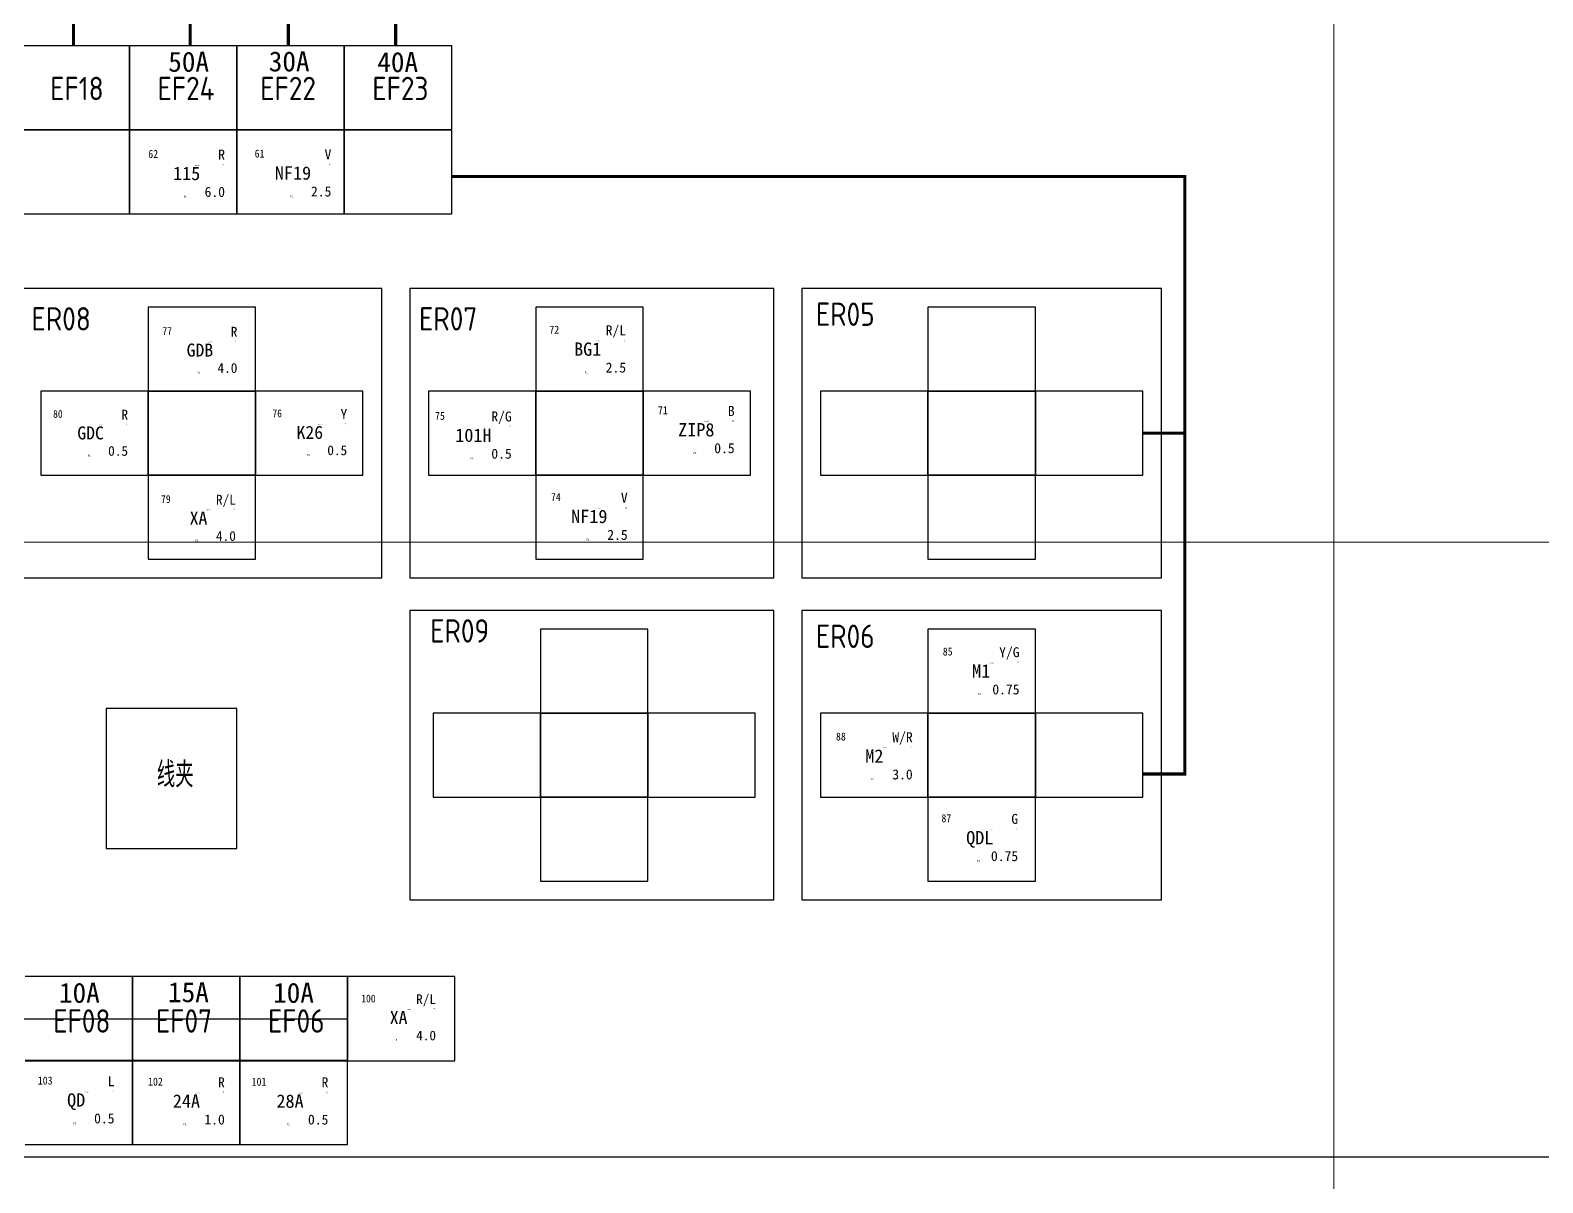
# Model space of a CAD drawing. Header units: millimetres. Extents: x -2653 to 6698, y -4403 to -42.
# Drawn here: x -60.9 to 165.9, y -838.4 to -665.5 of the extents above; entities that cross this region are included whole.
import ezdxf
from ezdxf.enums import TextEntityAlignment as Align

# ---------------------------------------------------------------- set-up
doc = ezdxf.new("R2010")
doc.units = ezdxf.units.MM
doc.header["$MEASUREMENT"] = 0
doc.layers.add('轮廓线', color=7, linetype='Continuous')
for name, color, linetype, plot in [('隐藏-剥皮长度', 2, 'Continuous', False), ('隐藏-加余量', 1, 'Continuous', False), ('隐藏-备注', 1, 'Continuous', False), ('隐藏-孔位', 1, 'Continuous', False), ('隐藏-对应端子', 2, 'Continuous', False), ('隐藏-规格', 1, 'Continuous', False), ('隐藏-辅助信息', 3, 'Continuous', False), ('隐藏-防水栓', 2, 'Continuous', False)]:
    doc.layers.add(name, color=color, linetype=linetype, plot=plot)
doc.styles.add('CL', font='', dxfattribs={"height": 2})
doc.styles.add('GBHZ', font='gbenor.shx', dxfattribs={"bigfont": 'gbcbig.shx'})
doc.styles.add('辽宁天海', font='', dxfattribs={"width": 0.7})
doc.styles.get('CL').set_extended_font_data('SimSun')
doc.styles.get('辽宁天海').set_extended_font_data('NSimSun')

# ---------------------------------------------------------------- blocks, each defined once
blk = doc.blocks.new('电线2')
at = {"layer": '轮廓线', "color": 7, "style": 'CL', "flags": 4}
for tag, p in [('颜色', (5.88, 2.8)), ('线径', (5.88, -2.78))]:
    blk.add_attdef(tag, text='', height=1.5, dxfattribs=at).set_placement(p, align=Align.MIDDLE_RIGHT)
blk.add_attdef('线号', text='', height=2, dxfattribs=at).set_placement((0.13, -0.02), align=Align.MIDDLE_CENTER)
at = {"layer": '隐藏-剥皮长度', "color": 2, "style": 'CL', "width": 0.9, "flags": 4}
blk.add_attdef('剥皮', text='', height=0.1, dxfattribs=at).set_placement((5.74, 1.22), align=Align.MIDDLE_RIGHT)
at = {"layer": '隐藏-加余量', "color": 1, "style": 'CL', "width": 0.9, "flags": 4}
blk.add_attdef('加余量', text='', height=0.1, dxfattribs=at).set_placement((5.74, 1.36), align=Align.MIDDLE_RIGHT)
at = {"layer": '隐藏-备注', "color": 1, "style": 'CL', "width": 0.9, "flags": 5}
blk.add_attdef('备注', text='', height=0.1, dxfattribs=at).set_placement((3.7, -1.38), align=Align.MIDDLE_CENTER)
at = {"layer": '隐藏-孔位', "color": 6, "style": 'CL', "width": 0.9, "flags": 4}
blk.add_attdef('孔位', text='', height=1.2, dxfattribs=at).set_placement((-5.62, 2.91), align=Align.MIDDLE_LEFT)
at = {"layer": '隐藏-对应端子', "color": 2, "style": 'CL', "width": 0.9, "flags": 4}
blk.add_attdef('对应簧片', text='', height=0.1, dxfattribs=at).set_placement((2.06, 1.21), align=Align.MIDDLE_RIGHT)
at = {"layer": '隐藏-规格', "color": 1, "style": 'CL', "width": 0.9, "flags": 5}
blk.add_attdef('规格', text='', height=0.2, dxfattribs=at).set_placement((5.74, -1.39), align=Align.MIDDLE_RIGHT)
at = {"layer": '隐藏-辅助信息', "color": 3, "style": 'CL', "width": 0.9, "flags": 5}
for tag, p in [('供方编码', (3.7, 1.24)), ('编码', (3.7, 1.37))]:
    blk.add_attdef(tag, text='', height=0.1, dxfattribs=at).set_placement(p, align=Align.MIDDLE_CENTER)
at = {"layer": '隐藏-辅助信息', "color": 2, "style": 'CL', "width": 0.9, "flags": 5}
for tag, p in [('辅助', (3.7, 1.51)), ('标识管', (3.7, -1.14))]:
    blk.add_attdef(tag, text='', height=0.1, dxfattribs=at).set_placement(p, align=Align.MIDDLE_CENTER)
at = {"layer": '隐藏-辅助信息', "color": 3, "style": 'CL', "width": 0.9, "flags": 5}
for tag, p in [('线种', (2.06, -1.26)), ('工位', (2.06, -1.38))]:
    blk.add_attdef(tag, text='', height=0.1, dxfattribs=at).set_placement(p, align=Align.MIDDLE_RIGHT)
at = {"layer": '隐藏-辅助信息', "color": 1, "style": 'CL', "width": 0.9, "flags": 5}
blk.add_attdef('选项', text='', height=0.1, dxfattribs=at).set_placement((3.7, -1.26), align=Align.MIDDLE_CENTER)
at = {"layer": '隐藏-辅助信息', "color": 4, "style": 'CL', "width": 0.9, "flags": 4}
blk.add_attdef('位置', text='', height=0.3, dxfattribs=at).set_placement((-0.09, -3.49), align=Align.MIDDLE_CENTER)
at = {"layer": '隐藏-防水栓', "color": 2, "style": 'CL', "width": 0.9, "flags": 4}
blk.add_attdef('防水栓', text='', height=0.1, dxfattribs=at).set_placement((2.06, 1.36), align=Align.MIDDLE_RIGHT)

msp = doc.modelspace()

# ---------------------------------------------------------------- linework, layer by layer
at = {"color": 0, "linetype": 'Continuous'}
for p, q in [((-45.98, -667.85), (-62.08, -667.85)), ((-45.98, -680.45), (-45.98, -667.85)), ((-29.88, -667.85), (-45.98, -667.85)), ((-45.98, -667.85), (-45.98, -680.45)), ((-29.88, -680.45), (-29.88, -667.85)), ((-13.78, -667.85), (-29.88, -667.85)), ((-29.88, -667.85), (-29.88, -680.45)), ((-13.78, -680.45), (-13.78, -667.85)), ((2.32, -667.85), (-13.78, -667.85)), ((-13.78, -667.85), (-13.78, -680.45)), ((2.32, -680.45), (2.32, -667.85)), ((-45.98, -680.45), (-62.08, -680.45)), ((-62.08, -680.45), (-45.98, -680.45)), ((-45.98, -693.05), (-45.98, -680.45)), ((-29.88, -680.45), (-45.98, -680.45)), ((-45.98, -680.45), (-45.98, -693.05)), ((-45.98, -680.45), (-29.88, -680.45)), ((-29.88, -693.05), (-29.88, -680.45)), ((-13.78, -680.45), (-29.88, -680.45)), ((-29.88, -680.45), (-29.88, -693.05)), ((-29.88, -680.45), (-13.78, -680.45)), ((-13.78, -693.05), (-13.78, -680.45)), ((2.32, -680.45), (-13.78, -680.45)), ((-13.78, -680.45), (-13.78, -693.05)), ((-13.78, -680.45), (2.32, -680.45)), ((2.32, -693.05), (2.32, -680.45)), ((-62.08, -693.05), (-45.98, -693.05)), ((-45.98, -693.05), (-29.88, -693.05)), ((-29.88, -693.05), (-13.78, -693.05)), ((-13.78, -693.05), (2.32, -693.05)), ((-8.18, -704.25), (-62.08, -704.25)), ((-8.18, -747.65), (-8.18, -704.25)), ((50.62, -704.25), (-3.98, -704.25)), ((-3.98, -704.25), (-3.98, -747.65)), ((50.62, -747.65), (50.62, -704.25)), ((108.72, -704.25), (54.82, -704.25)), ((54.82, -704.25), (54.82, -747.65)), ((108.72, -747.65), (108.72, -704.25)), ((-27.08, -707.05), (-43.18, -707.05)), ((-43.18, -707.05), (-43.18, -719.65)), ((-27.08, -719.65), (-27.08, -707.05)), ((31.02, -707.05), (14.92, -707.05)), ((14.92, -707.05), (14.92, -719.65)), ((31.02, -719.65), (31.02, -707.05)), ((89.82, -707.05), (73.72, -707.05)), ((73.72, -707.05), (73.72, -719.65)), ((89.82, -719.65), (89.82, -707.05)), ((-43.18, -719.65), (-59.28, -719.65)), ((-59.28, -719.65), (-59.28, -732.25)), ((-43.18, -719.65), (-27.08, -719.65)), ((-27.08, -719.65), (-43.18, -719.65)), ((-43.18, -719.65), (-43.18, -732.25)), ((-43.18, -732.25), (-43.18, -719.65)), ((-27.08, -732.25), (-27.08, -719.65)), ((-10.98, -719.65), (-27.08, -719.65)), ((-27.08, -719.65), (-27.08, -732.25)), ((-10.98, -732.25), (-10.98, -719.65)), ((14.92, -719.65), (-1.18, -719.65)), ((-1.18, -719.65), (-1.18, -732.25)), ((14.92, -719.65), (31.02, -719.65)), ((31.02, -719.65), (14.92, -719.65)), ((14.92, -719.65), (14.92, -732.25)), ((14.92, -732.25), (14.92, -719.65)), ((31.02, -732.25), (31.02, -719.65)), ((47.12, -719.65), (31.02, -719.65)), ((31.02, -719.65), (31.02, -732.25)), ((47.12, -732.25), (47.12, -719.65)), ((73.72, -719.65), (57.62, -719.65)), ((57.62, -719.65), (57.62, -732.25)), ((73.72, -719.65), (89.82, -719.65)), ((89.82, -719.65), (73.72, -719.65)), ((73.72, -719.65), (73.72, -732.25)), ((73.72, -732.25), (73.72, -719.65)), ((89.82, -732.25), (89.82, -719.65)), ((105.92, -719.65), (89.82, -719.65)), ((89.82, -719.65), (89.82, -732.25)), ((105.92, -732.25), (105.92, -719.65)), ((-59.28, -732.25), (-43.18, -732.25)), ((-43.18, -732.25), (-27.08, -732.25)), ((-27.08, -732.25), (-43.18, -732.25)), ((-43.18, -732.25), (-43.18, -744.85)), ((-27.08, -744.85), (-27.08, -732.25)), ((-27.08, -732.25), (-10.98, -732.25)), ((-1.18, -732.25), (14.92, -732.25)), ((14.92, -732.25), (31.02, -732.25)), ((31.02, -732.25), (14.92, -732.25)), ((14.92, -732.25), (14.92, -744.85)), ((31.02, -744.85), (31.02, -732.25)), ((31.02, -732.25), (47.12, -732.25)), ((57.62, -732.25), (73.72, -732.25)), ((73.72, -732.25), (89.82, -732.25)), ((89.82, -732.25), (73.72, -732.25)), ((73.72, -732.25), (73.72, -744.85)), ((89.82, -744.85), (89.82, -732.25)), ((89.82, -732.25), (105.92, -732.25)), ((-43.18, -744.85), (-27.08, -744.85)), ((14.92, -744.85), (31.02, -744.85)), ((73.72, -744.85), (89.82, -744.85)), ((-62.08, -747.65), (-8.18, -747.65)), ((-3.98, -747.65), (50.62, -747.65)), ((54.82, -747.65), (108.72, -747.65)), ((50.62, -752.55), (-3.98, -752.55)), ((-3.98, -752.55), (-3.98, -795.95)), ((50.62, -795.95), (50.62, -752.55)), ((108.72, -752.55), (54.82, -752.55)), ((54.82, -752.55), (54.82, -795.95)), ((108.72, -795.95), (108.72, -752.55)), ((31.72, -755.35), (15.62, -755.35)), ((15.62, -755.35), (15.62, -767.95)), ((31.72, -767.95), (31.72, -755.35)), ((89.82, -755.35), (73.72, -755.35)), ((73.72, -755.35), (73.72, -767.95)), ((89.82, -767.95), (89.82, -755.35)), ((-29.88, -767.25), (-49.48, -767.25)), ((-49.48, -767.25), (-49.48, -788.25)), ((-29.88, -788.25), (-29.88, -767.25)), ((15.62, -767.95), (-0.48, -767.95)), ((-0.48, -767.95), (-0.48, -780.55)), ((15.62, -767.95), (31.72, -767.95)), ((31.72, -767.95), (15.62, -767.95)), ((15.62, -767.95), (15.62, -780.55)), ((15.62, -780.55), (15.62, -767.95)), ((31.72, -780.55), (31.72, -767.95)), ((47.82, -767.95), (31.72, -767.95)), ((31.72, -767.95), (31.72, -780.55)), ((47.82, -780.55), (47.82, -767.95)), ((73.72, -767.95), (57.62, -767.95)), ((57.62, -767.95), (57.62, -780.55)), ((73.72, -767.95), (89.82, -767.95)), ((89.82, -767.95), (73.72, -767.95)), ((73.72, -767.95), (73.72, -780.55)), ((73.72, -780.55), (73.72, -767.95)), ((89.82, -780.55), (89.82, -767.95)), ((105.92, -767.95), (89.82, -767.95)), ((89.82, -767.95), (89.82, -780.55)), ((105.92, -780.55), (105.92, -767.95)), ((-0.48, -780.55), (15.62, -780.55)), ((15.62, -780.55), (31.72, -780.55)), ((31.72, -780.55), (15.62, -780.55)), ((15.62, -780.55), (15.62, -793.15)), ((31.72, -793.15), (31.72, -780.55)), ((31.72, -780.55), (47.82, -780.55)), ((57.62, -780.55), (73.72, -780.55)), ((73.72, -780.55), (89.82, -780.55)), ((89.82, -780.55), (73.72, -780.55)), ((73.72, -780.55), (73.72, -793.15)), ((89.82, -793.15), (89.82, -780.55)), ((89.82, -780.55), (105.92, -780.55)), ((-49.48, -788.25), (-29.88, -788.25)), ((15.62, -793.15), (31.72, -793.15)), ((73.72, -793.15), (89.82, -793.15)), ((-3.98, -795.95), (50.62, -795.95)), ((54.82, -795.95), (108.72, -795.95)), ((-45.52, -807.45), (-61.62, -807.45)), ((-45.52, -820.05), (-45.52, -807.45)), ((-29.42, -807.45), (-45.52, -807.45)), ((-45.52, -807.45), (-45.52, -820.05)), ((-29.42, -820.05), (-29.42, -807.45)), ((-13.32, -807.45), (-29.42, -807.45)), ((-29.42, -807.45), (-29.42, -820.05)), ((-13.32, -820.05), (-13.32, -807.45)), ((-13.32, -807.45), (-13.32, -820.05)), ((2.78, -807.45), (-13.32, -807.45)), ((-13.32, -807.45), (-13.32, -820.05)), ((2.78, -820.05), (2.78, -807.45)), ((-93.82, -813.75), (-13.32, -813.75)), ((-45.52, -820.02), (-61.62, -820.02)), ((-61.62, -820.05), (-45.52, -820.05)), ((-45.52, -832.62), (-45.52, -820.02)), ((-29.42, -820.02), (-45.52, -820.02)), ((-45.52, -820.02), (-45.52, -832.62)), ((-45.52, -820.05), (-29.42, -820.05)), ((-29.42, -832.62), (-29.42, -820.02)), ((-13.32, -820.02), (-29.42, -820.02)), ((-29.42, -820.02), (-29.42, -832.62)), ((-29.42, -820.05), (-13.32, -820.05)), ((-13.32, -832.62), (-13.32, -820.02)), ((-13.32, -820.05), (2.78, -820.05)), ((-117.38, -834.45), (171.72, -834.45)), ((-61.62, -832.62), (-45.52, -832.62)), ((-45.52, -832.62), (-29.42, -832.62)), ((-29.42, -832.62), (-13.32, -832.62))]:
    msp.add_line(p, q, dxfattribs=at)
at = {"color": 0, "linetype": 'Continuous', "const_width": 0.474}
for points in [[(164.02, -662.95), (-6.08, -662.95), (-6.08, -667.85), (-6.08, -662.95), (-22.18, -662.95), (-22.18, -667.85), (-22.18, -662.95), (-36.88, -662.95), (-36.88, -667.85), (-36.88, -662.95), (-54.38, -662.95), (-54.38, -667.85), (-54.38, -662.95), (-70.48, -662.95), (-70.48, -667.85), (-70.48, -662.95), (-85.88, -662.95), (-85.88, -667.85), (-85.88, -662.95), (-101.28, -662.95), (-101.28, -667.85)], [(2.32, -687.45), (112.22, -687.45), (112.22, -725.95), (105.92, -725.95), (112.22, -725.95), (112.22, -777.05), (105.92, -777.05)]]:
    msp.add_lwpolyline(points, dxfattribs=at)
at = {"layer": '轮廓线', "color": 3, "lineweight": 0}
for p, q in [((134.57, -342.27), (134.57, -1142.27)), ((-165.43, -742.27), (1003.57, -742.27))]:
    msp.add_line(p, q, dxfattribs=at)

# ---------------------------------------------------------------- block references
at = {"lineweight": -3}
ref = msp.add_blockref('电线2', (-37.55, -686.97), dxfattribs=at)
ref.add_attrib('线号', '115', dxfattribs={"layer": '轮廓线', "color": 7, "height": 2, "style": 'CL'}).set_placement((-37.42, -686.99), align=Align.MIDDLE_CENTER)
ref.add_attrib('线径', '6.0', dxfattribs={"layer": '轮廓线', "color": 7, "height": 1.5, "style": 'CL'}).set_placement((-31.67, -689.75), align=Align.MIDDLE_RIGHT)
ref.add_attrib('颜色', 'R', dxfattribs={"layer": '轮廓线', "color": 7, "height": 1.5, "style": 'CL'}).set_placement((-31.67, -684.17), align=Align.MIDDLE_RIGHT)
ref.add_attrib('孔位', '62', dxfattribs={"layer": '隐藏-孔位', "color": 6, "height": 1.2, "style": 'CL', "width": 0.9}).set_placement((-43.17, -684.06), align=Align.MIDDLE_LEFT)
ref.add_attrib('剥皮', '7.5', dxfattribs={"layer": '隐藏-剥皮长度', "color": 2, "height": 0.1, "style": 'CL', "width": 0.9}).set_placement((-31.8, -685.75), align=Align.MIDDLE_RIGHT)
ref.add_attrib('对应簧片', 'M22003040', dxfattribs={"layer": '隐藏-对应端子', "color": 2, "height": 0.1, "style": 'CL', "width": 0.9}).set_placement((-35.49, -685.76), align=Align.MIDDLE_RIGHT)
ref.add_attrib('加余量', '140', dxfattribs={"layer": '隐藏-加余量', "color": 1, "height": 0.1, "style": 'CL', "width": 0.9}).set_placement((-31.8, -685.61), align=Align.MIDDLE_RIGHT)
ref.add_attrib('位置', 'P1', dxfattribs={"layer": '隐藏-辅助信息', "color": 4, "height": 0.3, "style": 'CL', "width": 0.9}).set_placement((-37.64, -690.46), align=Align.MIDDLE_CENTER)
ref = msp.add_blockref('电线2', (-21.6, -686.91))
ref.add_attrib('线号', 'NF19', dxfattribs={"layer": '轮廓线', "color": 7, "height": 2, "style": 'CL'}).set_placement((-21.47, -686.93), align=Align.MIDDLE_CENTER)
ref.add_attrib('线径', '2.5', dxfattribs={"layer": '轮廓线', "color": 7, "height": 1.5, "style": 'CL'}).set_placement((-15.72, -689.69), align=Align.MIDDLE_RIGHT)
ref.add_attrib('颜色', 'V', dxfattribs={"layer": '轮廓线', "color": 7, "height": 1.5, "style": 'CL'}).set_placement((-15.72, -684.11), align=Align.MIDDLE_RIGHT)
ref.add_attrib('孔位', '61', dxfattribs={"layer": '隐藏-孔位', "color": 6, "height": 1.2, "style": 'CL', "width": 0.9}).set_placement((-27.22, -684.01), align=Align.MIDDLE_LEFT)
ref.add_attrib('剥皮', '剥皮', dxfattribs={"layer": '隐藏-剥皮长度', "color": 2, "height": 0.1, "style": 'CL', "width": 0.9}).set_placement((-15.86, -685.69), align=Align.MIDDLE_RIGHT)
ref.add_attrib('对应簧片', 'M22002500', dxfattribs={"layer": '隐藏-对应端子', "color": 2, "height": 0.1, "style": 'CL', "width": 0.9}).set_placement((-19.54, -685.7), align=Align.MIDDLE_RIGHT)
ref.add_attrib('加余量', '130', dxfattribs={"layer": '隐藏-加余量', "color": 1, "height": 0.1, "style": 'CL', "width": 0.9}).set_placement((-15.86, -685.55), align=Align.MIDDLE_RIGHT)
ref.add_attrib('位置', 'P1', dxfattribs={"layer": '隐藏-辅助信息', "color": 4, "height": 0.3, "style": 'CL', "width": 0.9}).set_placement((-21.69, -690.4), align=Align.MIDDLE_CENTER)
ref = msp.add_blockref('电线2', (22.58, -713.33), dxfattribs=at)
ref.add_attrib('线号', 'BG1', dxfattribs={"layer": '轮廓线', "color": 7, "height": 2, "style": 'CL'}).set_placement((22.71, -713.34), align=Align.MIDDLE_CENTER)
ref.add_attrib('线径', '2.5', dxfattribs={"layer": '轮廓线', "color": 7, "height": 1.5, "style": 'CL'}).set_placement((28.46, -716.1), align=Align.MIDDLE_RIGHT)
ref.add_attrib('颜色', 'R/L', dxfattribs={"layer": '轮廓线', "color": 7, "height": 1.5, "style": 'CL'}).set_placement((28.46, -710.52), align=Align.MIDDLE_RIGHT)
ref.add_attrib('孔位', '72', dxfattribs={"layer": '隐藏-孔位', "color": 6, "height": 1.2, "style": 'CL', "width": 0.9}).set_placement((16.96, -710.42), align=Align.MIDDLE_LEFT)
ref.add_attrib('剥皮', '4.0', dxfattribs={"layer": '隐藏-剥皮长度', "color": 2, "height": 0.1, "style": 'CL', "width": 0.9}).set_placement((28.33, -712.11), align=Align.MIDDLE_RIGHT)
ref.add_attrib('对应簧片', 'M22002544', dxfattribs={"layer": '隐藏-对应端子', "color": 2, "height": 0.1, "style": 'CL', "width": 0.9}).set_placement((24.64, -712.12), align=Align.MIDDLE_RIGHT)
ref.add_attrib('加余量', '125', dxfattribs={"layer": '隐藏-加余量', "color": 1, "height": 0.1, "style": 'CL', "width": 0.9}).set_placement((28.33, -711.97), align=Align.MIDDLE_RIGHT)
ref.add_attrib('位置', 'P1', dxfattribs={"layer": '隐藏-辅助信息', "color": 4, "height": 0.3, "style": 'CL', "width": 0.9}).set_placement((22.49, -716.82), align=Align.MIDDLE_CENTER)
ref = msp.add_blockref('电线2', (-35.56, -713.46), dxfattribs=dict(at, xscale=0.9766698317894225, yscale=0.9766698317894225, zscale=0.9766698317894225))
ref.add_attrib('线号', 'GDB', dxfattribs={"layer": '轮廓线', "color": 7, "height": 1.953, "style": 'CL'}).set_placement((-35.43, -713.48), align=Align.MIDDLE_CENTER)
ref.add_attrib('线径', '4.0', dxfattribs={"layer": '轮廓线', "color": 7, "height": 1.465, "style": 'CL'}).set_placement((-29.81, -716.17), align=Align.MIDDLE_RIGHT)
ref.add_attrib('颜色', 'R', dxfattribs={"layer": '轮廓线', "color": 7, "height": 1.47, "style": 'CL'}).set_placement((-29.81, -710.73), align=Align.MIDDLE_RIGHT)
ref.add_attrib('孔位', '77', dxfattribs={"layer": '隐藏-孔位', "color": 6, "height": 1.172, "style": 'CL', "width": 0.9}).set_placement((-41.05, -710.62), align=Align.MIDDLE_LEFT)
ref.add_attrib('剥皮', '5.0', dxfattribs={"layer": '隐藏-剥皮长度', "color": 2, "height": 0.0977, "style": 'CL', "width": 0.9}).set_placement((-29.95, -712.27), align=Align.MIDDLE_RIGHT)
ref.add_attrib('对应簧片', 'M22000736', dxfattribs={"layer": '隐藏-对应端子', "color": 2, "height": 0.0977, "style": 'CL', "width": 0.9}).set_placement((-33.55, -712.28), align=Align.MIDDLE_RIGHT)
ref.add_attrib('加余量', '155', dxfattribs={"layer": '隐藏-加余量', "color": 1, "height": 0.0977, "style": 'CL', "width": 0.9}).set_placement((-29.95, -712.13), align=Align.MIDDLE_RIGHT)
ref.add_attrib('位置', 'P1', dxfattribs={"layer": '隐藏-辅助信息', "color": 4, "height": 0.293, "style": 'CL', "width": 0.9}).set_placement((-35.65, -716.87), align=Align.MIDDLE_CENTER)
ref = msp.add_blockref('电线2', (-51.94, -725.89), dxfattribs=dict(at, xscale=0.9766698317894225, yscale=0.9766698317894225, zscale=0.9766698317894225))
ref.add_attrib('线号', 'GDC', dxfattribs={"layer": '轮廓线', "color": 7, "height": 1.953, "style": 'CL'}).set_placement((-51.82, -725.91), align=Align.MIDDLE_CENTER)
ref.add_attrib('线径', '0.5', dxfattribs={"layer": '轮廓线', "color": 7, "height": 1.465, "style": 'CL'}).set_placement((-46.2, -728.6), align=Align.MIDDLE_RIGHT)
ref.add_attrib('颜色', 'R', dxfattribs={"layer": '轮廓线', "color": 7, "height": 1.47, "style": 'CL'}).set_placement((-46.2, -723.16), align=Align.MIDDLE_RIGHT)
ref.add_attrib('孔位', '80', dxfattribs={"layer": '隐藏-孔位', "color": 6, "height": 1.172, "style": 'CL', "width": 0.9}).set_placement((-57.44, -723.05), align=Align.MIDDLE_LEFT)
ref.add_attrib('剥皮', '5.0', dxfattribs={"layer": '隐藏-剥皮长度', "color": 2, "height": 0.0977, "style": 'CL', "width": 0.9}).set_placement((-46.33, -724.7), align=Align.MIDDLE_RIGHT)
ref.add_attrib('对应簧片', 'M22002545', dxfattribs={"layer": '隐藏-对应端子', "color": 2, "height": 0.0977, "style": 'CL', "width": 0.9}).set_placement((-49.93, -724.71), align=Align.MIDDLE_RIGHT)
ref.add_attrib('加余量', '160', dxfattribs={"layer": '隐藏-加余量', "color": 1, "height": 0.0977, "style": 'CL', "width": 0.9}).set_placement((-46.33, -724.56), align=Align.MIDDLE_RIGHT)
ref.add_attrib('位置', 'P1', dxfattribs={"layer": '隐藏-辅助信息', "color": 4, "height": 0.293, "style": 'CL', "width": 0.9}).set_placement((-52.03, -729.3), align=Align.MIDDLE_CENTER)
ref = msp.add_blockref('电线2', (-19.08, -725.8), dxfattribs=dict(at, xscale=0.9747977401063963, yscale=0.9747977401063963, zscale=0.9747977401063963))
ref.add_attrib('线号', 'K26', dxfattribs={"layer": '轮廓线', "color": 7, "height": 1.95, "style": 'CL'}).set_placement((-18.95, -725.82), align=Align.MIDDLE_CENTER)
ref.add_attrib('线径', '0.5', dxfattribs={"layer": '轮廓线', "color": 7, "height": 1.462, "style": 'CL'}).set_placement((-13.35, -728.51), align=Align.MIDDLE_RIGHT)
ref.add_attrib('颜色', 'Y', dxfattribs={"layer": '轮廓线', "color": 7, "height": 1.46, "style": 'CL'}).set_placement((-13.35, -723.07), align=Align.MIDDLE_RIGHT)
ref.add_attrib('孔位', '76', dxfattribs={"layer": '隐藏-孔位', "color": 6, "height": 1.17, "style": 'CL', "width": 0.9}).set_placement((-24.56, -722.97), align=Align.MIDDLE_LEFT)
ref.add_attrib('剥皮', '5.0', dxfattribs={"layer": '隐藏-剥皮长度', "color": 2, "height": 0.0975, "style": 'CL', "width": 0.9}).set_placement((-13.48, -724.61), align=Align.MIDDLE_RIGHT)
ref.add_attrib('对应簧片', 'M22002545', dxfattribs={"layer": '隐藏-对应端子', "color": 2, "height": 0.0975, "style": 'CL', "width": 0.9}).set_placement((-17.07, -724.62), align=Align.MIDDLE_RIGHT)
ref.add_attrib('加余量', '150', dxfattribs={"layer": '隐藏-加余量', "color": 1, "height": 0.0975, "style": 'CL', "width": 0.9}).set_placement((-13.48, -724.48), align=Align.MIDDLE_RIGHT)
ref.add_attrib('位置', 'P1', dxfattribs={"layer": '隐藏-辅助信息', "color": 4, "height": 0.292, "style": 'CL', "width": 0.9}).set_placement((-19.17, -729.21), align=Align.MIDDLE_CENTER)
ref = msp.add_blockref('电线2', (5.44, -726.24), dxfattribs=at)
ref.add_attrib('线号', '101H', dxfattribs={"layer": '轮廓线', "color": 7, "height": 2, "style": 'CL'}).set_placement((5.57, -726.26), align=Align.MIDDLE_CENTER)
ref.add_attrib('线径', '0.5', dxfattribs={"layer": '轮廓线', "color": 7, "height": 1.5, "style": 'CL'}).set_placement((11.32, -729.02), align=Align.MIDDLE_RIGHT)
ref.add_attrib('颜色', 'R/G', dxfattribs={"layer": '轮廓线', "color": 7, "height": 1.5, "style": 'CL'}).set_placement((11.32, -723.44), align=Align.MIDDLE_RIGHT)
ref.add_attrib('孔位', '75', dxfattribs={"layer": '隐藏-孔位', "color": 6, "height": 1.2, "style": 'CL', "width": 0.9}).set_placement((-0.18, -723.34), align=Align.MIDDLE_LEFT)
ref.add_attrib('剥皮', '4.0', dxfattribs={"layer": '隐藏-剥皮长度', "color": 2, "height": 0.1, "style": 'CL', "width": 0.9}).set_placement((11.18, -725.02), align=Align.MIDDLE_RIGHT)
ref.add_attrib('对应簧片', 'M22002545', dxfattribs={"layer": '隐藏-对应端子', "color": 2, "height": 0.1, "style": 'CL', "width": 0.9}).set_placement((7.5, -725.04), align=Align.MIDDLE_RIGHT)
ref.add_attrib('加余量', '135', dxfattribs={"layer": '隐藏-加余量', "color": 1, "height": 0.1, "style": 'CL', "width": 0.9}).set_placement((11.18, -724.88), align=Align.MIDDLE_RIGHT)
ref.add_attrib('位置', 'P1', dxfattribs={"layer": '隐藏-辅助信息', "color": 4, "height": 0.3, "style": 'CL', "width": 0.9}).set_placement((5.35, -729.74), align=Align.MIDDLE_CENTER)
ref = msp.add_blockref('电线2', (38.86, -725.41))
ref.add_attrib('线号', 'ZIP8', dxfattribs={"layer": '轮廓线', "color": 7, "height": 2, "style": 'CL'}).set_placement((38.99, -725.43), align=Align.MIDDLE_CENTER)
ref.add_attrib('线径', '0.5', dxfattribs={"layer": '轮廓线', "color": 7, "height": 1.5, "style": 'CL'}).set_placement((44.74, -728.19), align=Align.MIDDLE_RIGHT)
ref.add_attrib('颜色', 'B', dxfattribs={"layer": '轮廓线', "color": 7, "height": 1.5, "style": 'CL'}).set_placement((44.74, -722.61), align=Align.MIDDLE_RIGHT)
ref.add_attrib('孔位', '71', dxfattribs={"layer": '隐藏-孔位', "color": 6, "height": 1.2, "style": 'CL', "width": 0.9}).set_placement((33.24, -722.5), align=Align.MIDDLE_LEFT)
ref.add_attrib('剥皮', '剥皮', dxfattribs={"layer": '隐藏-剥皮长度', "color": 2, "height": 0.1, "style": 'CL', "width": 0.9}).set_placement((44.6, -724.19), align=Align.MIDDLE_RIGHT)
ref.add_attrib('对应簧片', 'M22002545', dxfattribs={"layer": '隐藏-对应端子', "color": 2, "height": 0.1, "style": 'CL', "width": 0.9}).set_placement((40.92, -724.2), align=Align.MIDDLE_RIGHT)
ref.add_attrib('加余量', '120', dxfattribs={"layer": '隐藏-加余量', "color": 1, "height": 0.1, "style": 'CL', "width": 0.9}).set_placement((44.6, -724.05), align=Align.MIDDLE_RIGHT)
ref.add_attrib('位置', 'P1', dxfattribs={"layer": '隐藏-辅助信息', "color": 4, "height": 0.3, "style": 'CL', "width": 0.9}).set_placement((38.77, -728.9), align=Align.MIDDLE_CENTER)
ref = msp.add_blockref('电线2', (-35.77, -738.65), dxfattribs=dict(at, xscale=0.9747977401063963, yscale=0.9747977401063963, zscale=0.9747977401063963))
ref.add_attrib('线号', 'XA', dxfattribs={"layer": '轮廓线', "color": 7, "height": 1.95, "style": 'CL'}).set_placement((-35.64, -738.67), align=Align.MIDDLE_CENTER)
ref.add_attrib('线径', '4.0', dxfattribs={"layer": '轮廓线', "color": 7, "height": 1.462, "style": 'CL'}).set_placement((-30.04, -741.36), align=Align.MIDDLE_RIGHT)
ref.add_attrib('颜色', 'R/L', dxfattribs={"layer": '轮廓线', "color": 7, "height": 1.462, "style": 'CL'}).set_placement((-30.04, -735.92), align=Align.MIDDLE_RIGHT)
ref.add_attrib('孔位', '79', dxfattribs={"layer": '隐藏-孔位', "color": 6, "height": 1.17, "style": 'CL', "width": 0.9}).set_placement((-41.25, -735.82), align=Align.MIDDLE_LEFT)
ref.add_attrib('剥皮', '5.0', dxfattribs={"layer": '隐藏-剥皮长度', "color": 2, "height": 0.0975, "style": 'CL', "width": 0.9}).set_placement((-30.17, -737.46), align=Align.MIDDLE_RIGHT)
ref.add_attrib('对应簧片', 'M22000736', dxfattribs={"layer": '隐藏-对应端子', "color": 2, "height": 0.0975, "style": 'CL', "width": 0.9}).set_placement((-33.76, -737.48), align=Align.MIDDLE_RIGHT)
ref.add_attrib('加余量', '155', dxfattribs={"layer": '隐藏-加余量', "color": 1, "height": 0.0975, "style": 'CL', "width": 0.9}).set_placement((-30.17, -737.33), align=Align.MIDDLE_RIGHT)
ref.add_attrib('位置', 'P1', dxfattribs={"layer": '隐藏-辅助信息', "color": 4, "height": 0.292, "style": 'CL', "width": 0.9}).set_placement((-35.86, -742.06), align=Align.MIDDLE_CENTER)
ref = msp.add_blockref('电线2', (22.82, -738.42))
ref.add_attrib('线号', 'NF19', dxfattribs={"layer": '轮廓线', "color": 7, "height": 2, "style": 'CL'}).set_placement((22.95, -738.43), align=Align.MIDDLE_CENTER)
ref.add_attrib('线径', '2.5', dxfattribs={"layer": '轮廓线', "color": 7, "height": 1.5, "style": 'CL'}).set_placement((28.7, -741.19), align=Align.MIDDLE_RIGHT)
ref.add_attrib('颜色', 'V', dxfattribs={"layer": '轮廓线', "color": 7, "height": 1.5, "style": 'CL'}).set_placement((28.7, -735.61), align=Align.MIDDLE_RIGHT)
ref.add_attrib('孔位', '74', dxfattribs={"layer": '隐藏-孔位', "color": 6, "height": 1.2, "style": 'CL', "width": 0.9}).set_placement((17.2, -735.51), align=Align.MIDDLE_LEFT)
ref.add_attrib('剥皮', '剥皮', dxfattribs={"layer": '隐藏-剥皮长度', "color": 2, "height": 0.1, "style": 'CL', "width": 0.9}).set_placement((28.56, -737.19), align=Align.MIDDLE_RIGHT)
ref.add_attrib('对应簧片', 'M22002544', dxfattribs={"layer": '隐藏-对应端子', "color": 2, "height": 0.1, "style": 'CL', "width": 0.9}).set_placement((24.88, -737.21), align=Align.MIDDLE_RIGHT)
ref.add_attrib('加余量', '125', dxfattribs={"layer": '隐藏-加余量', "color": 1, "height": 0.1, "style": 'CL', "width": 0.9}).set_placement((28.56, -737.05), align=Align.MIDDLE_RIGHT)
ref.add_attrib('位置', 'P1', dxfattribs={"layer": '隐藏-辅助信息', "color": 4, "height": 0.3, "style": 'CL', "width": 0.9}).set_placement((22.73, -741.91), align=Align.MIDDLE_CENTER)
ref = msp.add_blockref('电线2', (81.57, -761.59), dxfattribs=at)
ref.add_attrib('线号', 'M1', dxfattribs={"layer": '轮廓线', "color": 7, "height": 2, "style": 'CL'}).set_placement((81.7, -761.61), align=Align.MIDDLE_CENTER)
ref.add_attrib('线径', '0.75', dxfattribs={"layer": '轮廓线', "color": 7, "height": 1.5, "style": 'CL'}).set_placement((87.45, -764.37), align=Align.MIDDLE_RIGHT)
ref.add_attrib('颜色', 'Y/G', dxfattribs={"layer": '轮廓线', "color": 7, "height": 1.5, "style": 'CL'}).set_placement((87.45, -758.79), align=Align.MIDDLE_RIGHT)
ref.add_attrib('孔位', '85', dxfattribs={"layer": '隐藏-孔位', "color": 6, "height": 1.2, "style": 'CL', "width": 0.9}).set_placement((75.94, -758.69), align=Align.MIDDLE_LEFT)
ref.add_attrib('剥皮', '5.0', dxfattribs={"layer": '隐藏-剥皮长度', "color": 2, "height": 0.1, "style": 'CL', "width": 0.9}).set_placement((87.31, -760.37), align=Align.MIDDLE_RIGHT)
ref.add_attrib('对应簧片', 'M22002545', dxfattribs={"layer": '隐藏-对应端子', "color": 2, "height": 0.1, "style": 'CL', "width": 0.9}).set_placement((83.63, -760.39), align=Align.MIDDLE_RIGHT)
ref.add_attrib('加余量', '75', dxfattribs={"layer": '隐藏-加余量', "color": 1, "height": 0.1, "style": 'CL', "width": 0.9}).set_placement((87.31, -760.23), align=Align.MIDDLE_RIGHT)
ref.add_attrib('位置', 'P1', dxfattribs={"layer": '隐藏-辅助信息', "color": 4, "height": 0.3, "style": 'CL', "width": 0.9}).set_placement((81.48, -765.08), align=Align.MIDDLE_CENTER)
ref = msp.add_blockref('电线2', (65.55, -774.34), dxfattribs=at)
ref.add_attrib('线号', 'M2', dxfattribs={"layer": '轮廓线', "color": 7, "height": 2, "style": 'CL'}).set_placement((65.68, -774.36), align=Align.MIDDLE_CENTER)
ref.add_attrib('线径', '3.0', dxfattribs={"layer": '轮廓线', "color": 7, "height": 1.5, "style": 'CL'}).set_placement((71.43, -777.12), align=Align.MIDDLE_RIGHT)
ref.add_attrib('颜色', 'W/R', dxfattribs={"layer": '轮廓线', "color": 7, "height": 1.5, "style": 'CL'}).set_placement((71.43, -771.54), align=Align.MIDDLE_RIGHT)
ref.add_attrib('孔位', '88', dxfattribs={"layer": '隐藏-孔位', "color": 6, "height": 1.2, "style": 'CL', "width": 0.9}).set_placement((59.93, -771.43), align=Align.MIDDLE_LEFT)
ref.add_attrib('剥皮', '5.5', dxfattribs={"layer": '隐藏-剥皮长度', "color": 2, "height": 0.1, "style": 'CL', "width": 0.9}).set_placement((71.3, -773.12), align=Align.MIDDLE_RIGHT)
ref.add_attrib('对应簧片', 'M22002526', dxfattribs={"layer": '隐藏-对应端子', "color": 2, "height": 0.1, "style": 'CL', "width": 0.9}).set_placement((67.61, -773.13), align=Align.MIDDLE_RIGHT)
ref.add_attrib('加余量', '90', dxfattribs={"layer": '隐藏-加余量', "color": 1, "height": 0.1, "style": 'CL', "width": 0.9}).set_placement((71.3, -772.98), align=Align.MIDDLE_RIGHT)
ref.add_attrib('位置', 'P1', dxfattribs={"layer": '隐藏-辅助信息', "color": 4, "height": 0.3, "style": 'CL', "width": 0.9}).set_placement((65.46, -777.83), align=Align.MIDDLE_CENTER)
ref = msp.add_blockref('电线2', (81.36, -786.59), dxfattribs=at)
ref.add_attrib('线号', 'QDL', dxfattribs={"layer": '轮廓线', "color": 7, "height": 2, "style": 'CL'}).set_placement((81.49, -786.61), align=Align.MIDDLE_CENTER)
ref.add_attrib('线径', '0.75', dxfattribs={"layer": '轮廓线', "color": 7, "height": 1.5, "style": 'CL'}).set_placement((87.24, -789.37), align=Align.MIDDLE_RIGHT)
ref.add_attrib('颜色', 'G', dxfattribs={"layer": '轮廓线', "color": 7, "height": 1.5, "style": 'CL'}).set_placement((87.24, -783.79), align=Align.MIDDLE_RIGHT)
ref.add_attrib('孔位', '87', dxfattribs={"layer": '隐藏-孔位', "color": 6, "height": 1.2, "style": 'CL', "width": 0.9}).set_placement((75.74, -783.69), align=Align.MIDDLE_LEFT)
ref.add_attrib('剥皮', '5.0', dxfattribs={"layer": '隐藏-剥皮长度', "color": 2, "height": 0.1, "style": 'CL', "width": 0.9}).set_placement((87.1, -785.37), align=Align.MIDDLE_RIGHT)
ref.add_attrib('对应簧片', 'M22002545', dxfattribs={"layer": '隐藏-对应端子', "color": 2, "height": 0.1, "style": 'CL', "width": 0.9}).set_placement((83.42, -785.38), align=Align.MIDDLE_RIGHT)
ref.add_attrib('加余量', '75', dxfattribs={"layer": '隐藏-加余量', "color": 1, "height": 0.1, "style": 'CL', "width": 0.9}).set_placement((87.1, -785.23), align=Align.MIDDLE_RIGHT)
ref.add_attrib('位置', 'P1', dxfattribs={"layer": '隐藏-辅助信息', "color": 4, "height": 0.3, "style": 'CL', "width": 0.9}).set_placement((81.27, -790.08), align=Align.MIDDLE_CENTER)
ref = msp.add_blockref('电线2', (-5.76, -813.56), dxfattribs=dict(at, xscale=0.9747977401063963, yscale=0.9747977401063963, zscale=0.9747977401063963))
ref.add_attrib('线号', 'XA', dxfattribs={"layer": '轮廓线', "color": 7, "height": 1.95, "style": 'CL'}).set_placement((-5.64, -813.58), align=Align.MIDDLE_CENTER)
ref.add_attrib('线径', '4.0', dxfattribs={"layer": '轮廓线', "color": 7, "height": 1.462, "style": 'CL'}).set_placement((-0.03, -816.27), align=Align.MIDDLE_RIGHT)
ref.add_attrib('颜色', 'R/L', dxfattribs={"layer": '轮廓线', "color": 7, "height": 1.462, "style": 'CL'}).set_placement((-0.03, -810.83), align=Align.MIDDLE_RIGHT)
ref.add_attrib('孔位', '100', dxfattribs={"layer": '隐藏-孔位', "color": 6, "height": 1.17, "style": 'CL', "width": 0.9}).set_placement((-11.24, -810.73), align=Align.MIDDLE_LEFT)
ref.add_attrib('剥皮', '5.0', dxfattribs={"layer": '隐藏-剥皮长度', "color": 2, "height": 0.0975, "style": 'CL', "width": 0.9}).set_placement((-0.16, -812.37), align=Align.MIDDLE_RIGHT)
ref.add_attrib('对应簧片', 'M22002548', dxfattribs={"layer": '隐藏-对应端子', "color": 2, "height": 0.0975, "style": 'CL', "width": 0.9}).set_placement((-3.76, -812.38), align=Align.MIDDLE_RIGHT)
ref.add_attrib('加余量', '135', dxfattribs={"layer": '隐藏-加余量', "color": 1, "height": 0.0975, "style": 'CL', "width": 0.9}).set_placement((-0.16, -812.23), align=Align.MIDDLE_RIGHT)
ref.add_attrib('位置', 'P1', dxfattribs={"layer": '隐藏-辅助信息', "color": 4, "height": 0.292, "style": 'CL', "width": 0.9}).set_placement((-5.85, -816.96), align=Align.MIDDLE_CENTER)
ref = msp.add_blockref('电线2', (-54.11, -825.94), dxfattribs=at)
ref.add_attrib('线号', 'QD', dxfattribs={"layer": '轮廓线', "color": 7, "height": 2, "style": 'CL'}).set_placement((-53.98, -825.95), align=Align.MIDDLE_CENTER)
ref.add_attrib('线径', '0.5', dxfattribs={"layer": '轮廓线', "color": 7, "height": 1.5, "style": 'CL'}).set_placement((-48.23, -828.71), align=Align.MIDDLE_RIGHT)
ref.add_attrib('颜色', 'L', dxfattribs={"layer": '轮廓线', "color": 7, "height": 1.5, "style": 'CL'}).set_placement((-48.23, -823.13), align=Align.MIDDLE_RIGHT)
ref.add_attrib('孔位', '103', dxfattribs={"layer": '隐藏-孔位', "color": 6, "height": 1.2, "style": 'CL', "width": 0.9}).set_placement((-59.73, -823.03), align=Align.MIDDLE_LEFT)
ref.add_attrib('剥皮', '5.0', dxfattribs={"layer": '隐藏-剥皮长度', "color": 2, "height": 0.1, "style": 'CL', "width": 0.9}).set_placement((-48.36, -824.71), align=Align.MIDDLE_RIGHT)
ref.add_attrib('对应簧片', 'M22002549', dxfattribs={"layer": '隐藏-对应端子', "color": 2, "height": 0.1, "style": 'CL', "width": 0.9}).set_placement((-52.05, -824.73), align=Align.MIDDLE_RIGHT)
ref.add_attrib('加余量', '155', dxfattribs={"layer": '隐藏-加余量', "color": 1, "height": 0.1, "style": 'CL', "width": 0.9}).set_placement((-48.36, -824.57), align=Align.MIDDLE_RIGHT)
ref.add_attrib('位置', 'P1', dxfattribs={"layer": '隐藏-辅助信息', "color": 4, "height": 0.3, "style": 'CL', "width": 0.9}).set_placement((-54.2, -829.43), align=Align.MIDDLE_CENTER)
ref = msp.add_blockref('电线2', (-37.58, -826.09), dxfattribs=at)
ref.add_attrib('线号', '24A', dxfattribs={"layer": '轮廓线', "color": 7, "height": 2, "style": 'CL'}).set_placement((-37.45, -826.11), align=Align.MIDDLE_CENTER)
ref.add_attrib('线径', '1.0', dxfattribs={"layer": '轮廓线', "color": 7, "height": 1.5, "style": 'CL'}).set_placement((-31.7, -828.87), align=Align.MIDDLE_RIGHT)
ref.add_attrib('颜色', 'R', dxfattribs={"layer": '轮廓线', "color": 7, "height": 1.5, "style": 'CL'}).set_placement((-31.7, -823.29), align=Align.MIDDLE_RIGHT)
ref.add_attrib('孔位', '102', dxfattribs={"layer": '隐藏-孔位', "color": 6, "height": 1.2, "style": 'CL', "width": 0.9}).set_placement((-43.2, -823.19), align=Align.MIDDLE_LEFT)
ref.add_attrib('剥皮', '4.0', dxfattribs={"layer": '隐藏-剥皮长度', "color": 2, "height": 0.1, "style": 'CL', "width": 0.9}).set_placement((-31.83, -824.87), align=Align.MIDDLE_RIGHT)
ref.add_attrib('对应簧片', 'M22002548', dxfattribs={"layer": '隐藏-对应端子', "color": 2, "height": 0.1, "style": 'CL', "width": 0.9}).set_placement((-35.52, -824.89), align=Align.MIDDLE_RIGHT)
ref.add_attrib('加余量', '150', dxfattribs={"layer": '隐藏-加余量', "color": 1, "height": 0.1, "style": 'CL', "width": 0.9}).set_placement((-31.83, -824.73), align=Align.MIDDLE_RIGHT)
ref.add_attrib('位置', 'P1', dxfattribs={"layer": '隐藏-辅助信息', "color": 4, "height": 0.3, "style": 'CL', "width": 0.9}).set_placement((-37.67, -829.58), align=Align.MIDDLE_CENTER)
ref = msp.add_blockref('电线2', (-22.05, -826.1), dxfattribs=at)
ref.add_attrib('线号', '28A', dxfattribs={"layer": '轮廓线', "color": 7, "height": 2, "style": 'CL'}).set_placement((-21.92, -826.12), align=Align.MIDDLE_CENTER)
ref.add_attrib('线径', '0.5', dxfattribs={"layer": '轮廓线', "color": 7, "height": 1.5, "style": 'CL'}).set_placement((-16.17, -828.88), align=Align.MIDDLE_RIGHT)
ref.add_attrib('颜色', 'R', dxfattribs={"layer": '轮廓线', "color": 7, "height": 1.5, "style": 'CL'}).set_placement((-16.17, -823.3), align=Align.MIDDLE_RIGHT)
ref.add_attrib('孔位', '101', dxfattribs={"layer": '隐藏-孔位', "color": 6, "height": 1.2, "style": 'CL', "width": 0.9}).set_placement((-27.67, -823.2), align=Align.MIDDLE_LEFT)
ref.add_attrib('剥皮', '4.0', dxfattribs={"layer": '隐藏-剥皮长度', "color": 2, "height": 0.1, "style": 'CL', "width": 0.9}).set_placement((-16.3, -824.88), align=Align.MIDDLE_RIGHT)
ref.add_attrib('对应簧片', 'M22002549', dxfattribs={"layer": '隐藏-对应端子', "color": 2, "height": 0.1, "style": 'CL', "width": 0.9}).set_placement((-19.99, -824.9), align=Align.MIDDLE_RIGHT)
ref.add_attrib('加余量', '145', dxfattribs={"layer": '隐藏-加余量', "color": 1, "height": 0.1, "style": 'CL', "width": 0.9}).set_placement((-16.3, -824.74), align=Align.MIDDLE_RIGHT)
ref.add_attrib('位置', 'P1', dxfattribs={"layer": '隐藏-辅助信息', "color": 4, "height": 0.3, "style": 'CL', "width": 0.9}).set_placement((-22.14, -829.59), align=Align.MIDDLE_CENTER)

# ---------------------------------------------------------------- texts
at = {"color": 0, "linetype": 'Continuous', "style": 'GBHZ'}
for s, height, p in [('EF18', 3.5, (-57.88, -676)), ('EF24', 3.5, (-41.78, -676)), ('EF22', 3.5, (-26.38, -676)), ('EF23', 3.5, (-9.58, -676)), ('ER08', 3.5, (-60.68, -710.55)), ('ER07', 3.5, (-2.58, -710.55)), ('ER05', 3.5, (56.92, -709.85)), ('ER09', 3.5, (-0.91, -757.35)), ('ER06', 3.5, (56.92, -758.15)), ('线夹', 3.828, (-41.89, -779.06)), ('EF08', 3.5, (-57.42, -815.85)), ('EF07', 3.5, (-42.02, -815.85)), ('EF06', 3.5, (-25.22, -815.85))]:
    msp.add_text(s, height=height, dxfattribs=at).set_placement(p)
at = {"layer": '轮廓线', "color": 1, "lineweight": 0, "char_height": 3, "width": 9.31, "attachment_point": 1, "style": '辽宁天海'}
for s, insert in [('{\\W1;50A}', (-40.18, -668.74)), ('{\\W1;30A}', (-25.11, -668.69)), ('{\\W1;40A}', (-8.84, -668.79)), ('{\\W1;10A}', (-56.56, -808.37)), ('{\\W1;15A}', (-40.21, -808.28)), ('{\\W1;10A}', (-24.46, -808.37))]:
    msp.add_mtext(s, dxfattribs=dict(at, insert=insert))

doc.saveas('drawing.dxf')
